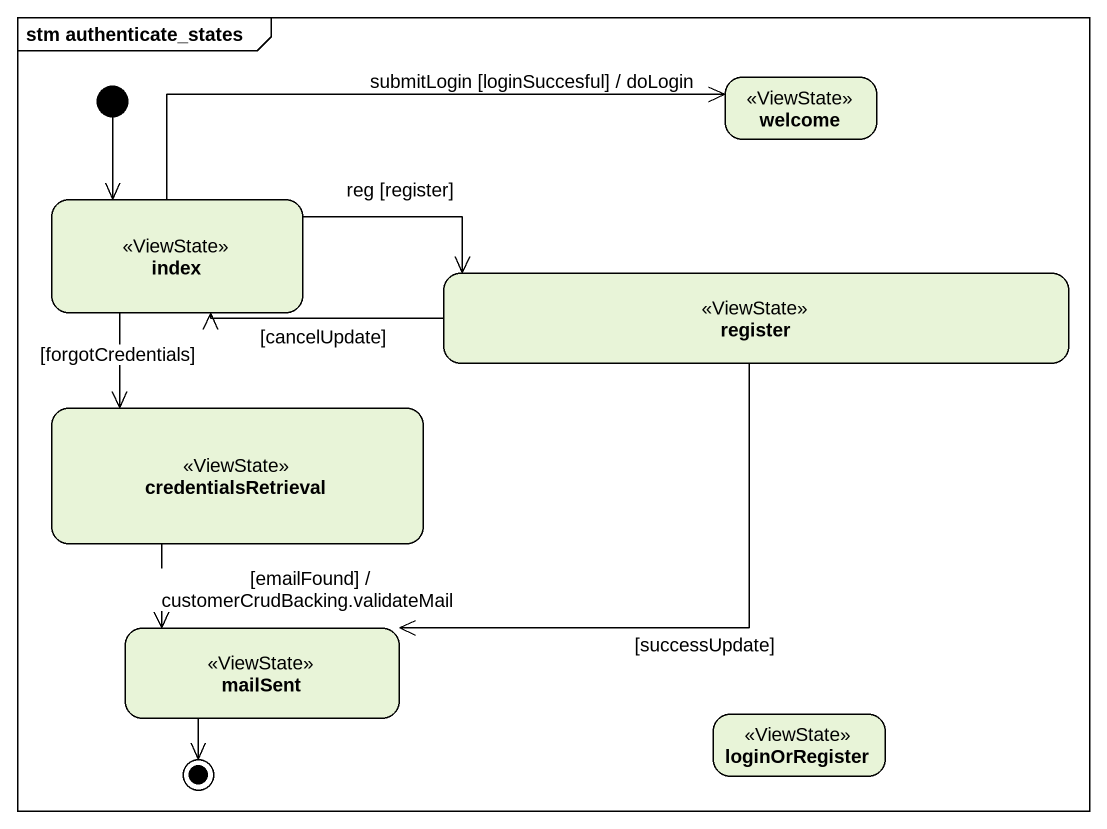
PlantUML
@startuml
mainframe stm authenticate_states
hide empty description
state welcome <<ViewState>>
state index <<ViewState>>
state register <<ViewState>>
state credentialsRetrieval <<ViewState>>
state mailSent <<ViewState>>
state loginOrRegister <<ViewState>>
[*] --> index
index -right-> welcome : submitLogin [loginSuccesful] / doLogin
index -right-> register : reg [register]
index --> credentialsRetrieval : [forgotCredentials]
register -left-> index : [cancelUpdate]
register --> mailSent : [successUpdate]
credentialsRetrieval --> mailSent : [emailFound] / customerCrudBacking.validateMail
mailSent --> [*]
@enduml
